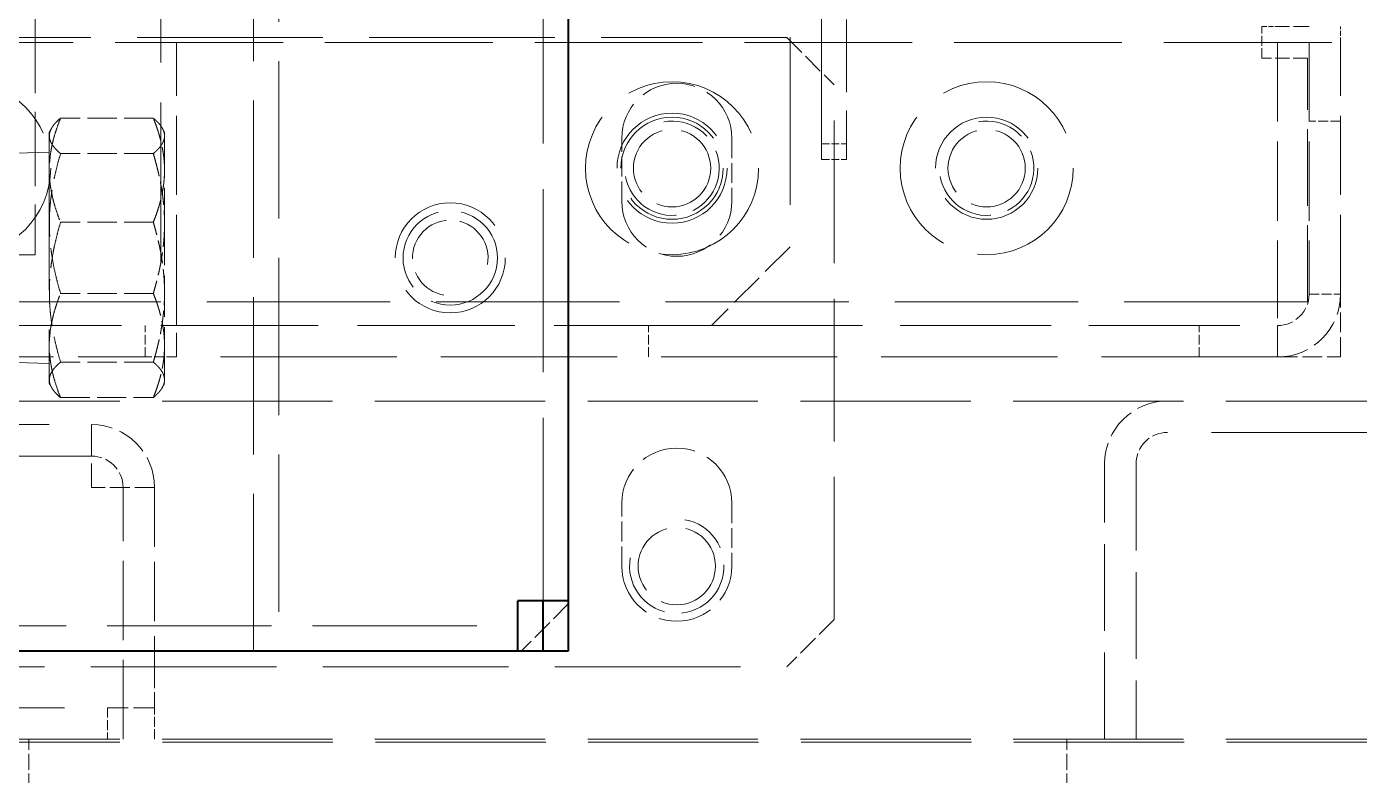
# Model space of a CAD drawing. Header units: millimetres. Extents: x 0 to 5945, y 0 to 4205.
# Drawn here: x 1825.7 to 1910.5, y 2318.9 to 2366.5 of the extents above; entities that cross this region are included whole.
import ezdxf

# ---------------------------------------------------------------- set-up
doc = ezdxf.new("R2010")
doc.units = ezdxf.units.MM
doc.header["$LTSCALE"] = 5
doc.linetypes.add('DASHED', pattern=[0.2067, 0.1654, -0.0413])
doc.layers.add('가려진 것(ISO)', color=2, linetype='DASHED', lineweight=18)
doc.layers.add('가시적인 것(ISO)', color=3, linetype='Continuous', lineweight=40)

msp = doc.modelspace()

# ---------------------------------------------------------------- linework, layer by layer
at = {"layer": '가려진 것(ISO)', "ltscale": 12.950622}
msp.add_line((1876.276, 2358.007), (1876.276, 2772.925), dxfattribs=at)
at = {"layer": '가려진 것(ISO)', "ltscale": 12.276246}
msp.add_line((1834.276, 2450.457), (1834.276, 2348.957), dxfattribs=at)
at = {"layer": '가려진 것(ISO)', "ltscale": 12.901145}
for p, q in [((1874.276, 2392.457), (1874.276, 2352.457)), ((1551.376, 2365.457), (2071.376, 2365.457))]:
    msp.add_line(p, q, dxfattribs=at)
at = {"layer": '가려진 것(ISO)', "ltscale": 12.094824}
for p, q in [((1840.176, 2326.757), (1840.176, 2376.757)), ((1841.776, 2376.757), (1841.776, 2326.757)), ((1869.276, 2347.457), (1819.276, 2347.457))]:
    msp.add_line(p, q, dxfattribs=at)
at = {"layer": '가려진 것(ISO)', "ltscale": 14.062248}
msp.add_line((1858.576, 2329.957), (1858.576, 2373.557), dxfattribs=at)
at = {"layer": '가려진 것(ISO)', "ltscale": 5.59736}
msp.add_line((1877.876, 2372.7), (1877.876, 2358.007), dxfattribs=at)
at = {"layer": '가려진 것(ISO)', "ltscale": 5.71399}
for p, q in [((1826.276, 2366.957), (1826.276, 2351.957)), ((1826.276, 2351.957), (1811.276, 2351.957))]:
    msp.add_line(p, q, dxfattribs=at)
at = {"layer": '가려진 것(ISO)', "ltscale": 0.380839}
for p, q in [((1904.276, 2366.457), (1905.276, 2366.457)), ((1909.276, 2365.457), (1909.276, 2366.457))]:
    msp.add_line(p, q, dxfattribs=at)
at = {"layer": '가려진 것(ISO)', "ltscale": 0.761779}
for p, q in [((1904.276, 2364.457), (1904.276, 2366.457)), ((1909.276, 2360.457), (1907.276, 2360.457)), ((1907.276, 2349.457), (1909.276, 2349.457)), ((1833.276, 2345.457), (1833.276, 2347.457)), ((1865.276, 2345.457), (1865.276, 2347.457)), ((1900.276, 2345.457), (1900.276, 2347.457)), ((1835.276, 2345.457), (1833.276, 2345.457)), ((1830.876, 2323.157), (1830.876, 2321.157)), ((1833.876, 2321.157), (1833.876, 2323.157))]:
    msp.add_line(p, q, dxfattribs=at)
at = {"layer": '가려진 것(ISO)', "ltscale": 1.196656}
for p, q in [((1907.276, 2366.457), (1905.276, 2366.457)), ((1833.876, 2323.157), (1833.876, 2325.157))]:
    msp.add_line(p, q, dxfattribs=at)
at = {"layer": '가려진 것(ISO)', "ltscale": 14.271892}
for p, q in [((1874.076, 2365.757), (1815.076, 2365.757)), ((1815.076, 2325.757), (1874.076, 2325.757))]:
    msp.add_line(p, q, dxfattribs=at)
at = {"layer": '가려진 것(ISO)', "ltscale": 1.616089}
for p, q in [((1874.076, 2365.757), (1877.076, 2362.757)), ((1860.176, 2329.757), (1857.176, 2326.757)), ((1877.076, 2328.757), (1874.076, 2325.757)), ((1833.876, 2323.157), (1830.876, 2323.157))]:
    msp.add_line(p, q, dxfattribs=at)
at = {"layer": '가려진 것(ISO)', "ltscale": 6.094929}
for p, q in [((1835.276, 2349.457), (1835.276, 2365.457)), ((1905.276, 2365.457), (1905.276, 2349.457)), ((1907.276, 2365.457), (1907.276, 2349.457)), ((1909.276, 2349.457), (1909.276, 2365.457)), ((1831.876, 2321.157), (1831.876, 2337.157))]:
    msp.add_line(p, q, dxfattribs=at)
at = {"layer": '가려진 것(ISO)', "ltscale": 1.104624}
msp.add_line((1907.176, 2364.457), (1904.276, 2364.457), dxfattribs=at)
at = {"layer": '가려진 것(ISO)', "ltscale": 5.904459}
msp.add_line((1907.176, 2348.957), (1907.176, 2364.457), dxfattribs=at)
at = {"layer": '가려진 것(ISO)', "ltscale": 10.965973}
msp.add_line((1877.076, 2328.757), (1877.076, 2362.757), dxfattribs=at)
at = {"layer": '가려진 것(ISO)', "ltscale": 2.245119}
for p, q in [((1833.796, 2360.644), (1827.902, 2360.644)), ((1833.796, 2358.384), (1827.902, 2358.384)), ((1833.796, 2354.017), (1827.902, 2354.017)), ((1833.796, 2349.497), (1827.902, 2349.497)), ((1833.796, 2345.13), (1827.902, 2345.13)), ((1827.902, 2342.87), (1833.796, 2342.87))]:
    msp.add_line(p, q, dxfattribs=at)
at = {"layer": '가려진 것(ISO)', "ltscale": 0.118611}
for p, q in [((1827.176, 2359.738), (1827.332, 2360.008)), ((1827.176, 2343.776), (1827.332, 2343.506))]:
    msp.add_line(p, q, dxfattribs=at)
at = {"layer": '가려진 것(ISO)', "ltscale": 12.129993}
msp.add_line((1827.176, 2359.738), (1827.176, 2343.776), dxfattribs=at)
at = {"layer": '가려진 것(ISO)', "ltscale": 0.110204}
for p, q in [((1834.51, 2359.757), (1834.366, 2360.008)), ((1834.51, 2343.757), (1834.366, 2343.506))]:
    msp.add_line(p, q, dxfattribs=at)
at = {"layer": '가려진 것(ISO)', "ltscale": 0.753173}
msp.add_line((1834.51, 2359.757), (1834.51, 2359.514), dxfattribs=at)
at = {"layer": '가려진 것(ISO)', "ltscale": 3.19125}
for p, q in [((1834.51, 2359.514), (1834.51, 2353.94)), ((1834.51, 2353.94), (1834.51, 2346.183))]:
    msp.add_line(p, q, dxfattribs=at)
at = {"layer": '가려진 것(ISO)', "ltscale": 1.523657}
for p, q in [((1863.576, 2355.357), (1863.576, 2359.357)), ((1870.576, 2359.357), (1870.576, 2355.357)), ((1909.276, 2345.457), (1909.276, 2349.457)), ((1905.276, 2345.457), (1909.276, 2345.457)), ((1833.876, 2337.157), (1829.876, 2337.157)), ((1863.576, 2332.157), (1863.576, 2336.157)), ((1870.576, 2336.157), (1870.576, 2332.157))]:
    msp.add_line(p, q, dxfattribs=at)
at = {"layer": '가려진 것(ISO)', "ltscale": 0.609403}
for p, q in [((1876.276, 2359.007), (1877.876, 2359.007)), ((1876.276, 2358.007), (1877.876, 2358.007))]:
    msp.add_line(p, q, dxfattribs=at)
at = {"layer": '가려진 것(ISO)', "ltscale": 3.728222}
for p, q in [((1817.394, 2358.176), (1827.176, 2358.481)), ((1817.394, 2345.338), (1827.176, 2345.033))]:
    msp.add_line(p, q, dxfattribs=at)
at = {"layer": '가려진 것(ISO)', "ltscale": 2.693548}
msp.add_line((1874.276, 2352.457), (1869.276, 2347.457), dxfattribs=at)
at = {"layer": '가려진 것(ISO)', "ltscale": 2.393412}
for p, q in [((1835.276, 2349.457), (1835.276, 2345.457)), ((1905.276, 2345.457), (1905.276, 2349.457)), ((1829.876, 2341.157), (1829.876, 2337.157))]:
    msp.add_line(p, q, dxfattribs=at)
at = {"layer": '가려진 것(ISO)', "ltscale": 10.885341}
msp.add_line((1834.276, 2348.957), (1811.776, 2348.957), dxfattribs=at)
at = {"layer": '가려진 것(ISO)', "ltscale": 14.107402}
msp.add_line((1907.176, 2348.957), (1834.276, 2348.957), dxfattribs=at)
at = {"layer": '가려진 것(ISO)', "ltscale": 11.611031}
msp.add_line((1869.276, 2347.457), (1905.276, 2347.457), dxfattribs=at)
at = {"layer": '가려진 것(ISO)', "ltscale": 2.437977}
msp.add_line((1834.51, 2346.183), (1834.51, 2343.757), dxfattribs=at)
at = {"layer": '가려진 것(ISO)', "ltscale": 7.618686}
msp.add_line((1813.276, 2345.457), (1833.276, 2345.457), dxfattribs=at)
at = {"layer": '가려진 것(ISO)', "ltscale": 13.546203}
for p, q in [((1905.276, 2345.457), (1835.276, 2345.457)), ((1940.276, 2340.657), (1898.276, 2340.657))]:
    msp.add_line(p, q, dxfattribs=at)
at = {"layer": '가려진 것(ISO)', "ltscale": 13.086061}
for p, q in [((2115.676, 2342.657), (1507.076, 2342.657)), ((2115.676, 2321.157), (1507.076, 2321.157))]:
    msp.add_line(p, q, dxfattribs=at)
at = {"layer": '가려진 것(ISO)', "ltscale": 13.062409}
for p, q in [((1667.876, 2341.157), (1829.876, 2341.157)), ((1829.876, 2339.157), (1667.876, 2339.157))]:
    msp.add_line(p, q, dxfattribs=at)
at = {"layer": '가려진 것(ISO)', "ltscale": 6.666338}
for p, q in [((1894.276, 2321.157), (1894.276, 2338.657)), ((1896.276, 2338.657), (1896.276, 2321.157))]:
    msp.add_line(p, q, dxfattribs=at)
at = {"layer": '가려진 것(ISO)', "ltscale": 4.571172}
msp.add_line((1833.876, 2337.157), (1833.876, 2325.157), dxfattribs=at)
at = {"layer": '가려진 것(ISO)', "ltscale": 12.631393}
msp.add_line((1713.376, 2328.357), (1856.976, 2328.357), dxfattribs=at)
at = {"layer": '가려진 것(ISO)', "ltscale": 13.223674}
msp.add_line((1666.876, 2323.157), (1830.876, 2323.157), dxfattribs=at)
at = {"layer": '가려진 것(ISO)', "ltscale": 13.094662}
msp.add_line((2115.876, 2320.957), (1506.876, 2320.957), dxfattribs=at)
at = {"layer": '가려진 것(ISO)', "ltscale": 1.218906}
for p, q in [((1825.876, 2317.957), (1825.876, 2321.157)), ((1891.876, 2317.957), (1891.876, 2321.157))]:
    msp.add_line(p, q, dxfattribs=at)
at = {"layer": '가려진 것(ISO)', "ltscale": 11.145789}
for centre in [(1821.776, 2357.457), (1866.776, 2357.457), (1886.776, 2357.457)]:
    msp.add_circle(centre, 5.5, dxfattribs=at)
at = {"layer": '가려진 것(ISO)', "ltscale": 10.639162}
for centre in [(1866.776, 2357.457), (1852.676, 2351.757)]:
    msp.add_circle(centre, 3.5, dxfattribs=at)
at = {"layer": '가려진 것(ISO)', "ltscale": 9.879222}
for centre in [(1866.776, 2357.457), (1886.776, 2357.457)]:
    msp.add_circle(centre, 3.25, dxfattribs=at)
at = {"layer": '가려진 것(ISO)', "ltscale": 5.88435}
for centre in [(1866.776, 2357.457), (1886.776, 2357.457), (1867.076, 2332.157)]:
    msp.add_circle(centre, 2.458, dxfattribs=at)
at = {"layer": '가려진 것(ISO)', "ltscale": 7.180437}
msp.add_circle((1852.676, 2351.757), 3, dxfattribs=at)
at = {"layer": '가려진 것(ISO)', "ltscale": 4.188547}
for centre, start, end in [((1867.076, 2359.357), 0, 180), ((1867.076, 2355.357), 180, 0), ((1867.076, 2336.157), 0, 180), ((1867.076, 2332.157), 180, 0)]:
    msp.add_arc(centre, 3.5, start, end, dxfattribs=at)
at = {"layer": '가려진 것(ISO)', "ltscale": 5.385303}
for centre, start, end in [((1866.776, 2357.457), 190, 100), ((1886.776, 2357.457), 190, 100), ((1867.076, 2332.157), 170, 80)]:
    msp.add_arc(centre, 3, start, end, dxfattribs=at)
at = {"layer": '가려진 것(ISO)', "ltscale": 4.310017}
msp.add_arc((1852.676, 2351.757), 2.401, 350, 260, dxfattribs=at)
msp.add_arc((1852.676, 2351.757), 2.401, 350, 260, dxfattribs=at)
at = {"layer": '가려진 것(ISO)', "ltscale": 2.393412}
for centre, start, end in [((1905.276, 2349.457), 270, 0), ((1898.276, 2338.657), 90, 180), ((1829.876, 2337.157), 0, 90)]:
    msp.add_arc(centre, 4, start, end, dxfattribs=at)
at = {"layer": '가려진 것(ISO)', "ltscale": 1.196656}
for centre, start, end in [((1905.276, 2349.457), 270, 0), ((1898.276, 2338.657), 90, 180), ((1829.876, 2337.157), 0, 90)]:
    msp.add_arc(centre, 2, start, end, dxfattribs=at)
at = {"layer": '가려진 것(ISO)', "ltscale": 3.572908}
for points in [[(1827.902, 2358.384), (1826.569, 2359.514), (1827.902, 2360.644)], [(1827.902, 2360.644), (1826.569, 2357.331), (1827.902, 2354.017)], [(1827.902, 2349.497), (1826.569, 2353.94), (1827.902, 2358.384)], [(1827.902, 2354.017), (1826.569, 2349.574), (1827.902, 2345.13)], [(1827.902, 2342.87), (1826.569, 2346.183), (1827.902, 2349.497)], [(1827.902, 2345.13), (1826.569, 2344), (1827.902, 2342.87)]]:
    msp.add_rational_spline(points, [1, 1.15470053838, 1], degree=2, dxfattribs=at)
at = {"layer": '가려진 것(ISO)', "ltscale": 1.786353}
for points in [[(1833.796, 2360.644), (1834.51, 2360.038), (1834.51, 2359.514)], [(1834.51, 2357.331), (1834.51, 2358.868), (1833.796, 2360.644)], [(1834.51, 2359.514), (1834.51, 2358.989), (1833.796, 2358.384)], [(1833.796, 2358.384), (1834.51, 2356.003), (1834.51, 2353.94)], [(1833.796, 2354.017), (1834.51, 2355.793), (1834.51, 2357.331)], [(1834.51, 2349.574), (1834.51, 2351.636), (1833.796, 2354.017)], [(1834.51, 2353.94), (1834.51, 2351.878), (1833.796, 2349.497)], [(1833.796, 2345.13), (1834.51, 2347.511), (1834.51, 2349.574)], [(1833.796, 2349.497), (1834.51, 2347.721), (1834.51, 2346.183)], [(1834.51, 2346.183), (1834.51, 2344.646), (1833.796, 2342.87)], [(1834.51, 2344), (1834.51, 2344.525), (1833.796, 2345.13)], [(1833.796, 2342.87), (1834.51, 2343.476), (1834.51, 2344)]]:
    msp.add_rational_spline(points, [1, 1.0379548493, 1], degree=2, dxfattribs=at)
at = {"layer": '가시적인 것(ISO)'}
for p, q in [((1860.176, 2373.557), (1860.176, 2329.957)), ((1856.976, 2326.757), (1856.976, 2329.957)), ((1860.176, 2329.957), (1856.976, 2329.957)), ((1858.576, 2326.757), (1858.576, 2329.957)), ((1860.176, 2329.957), (1860.176, 2326.757)), ((1856.976, 2326.757), (1713.376, 2326.757)), ((1858.576, 2326.757), (1856.976, 2326.757)), ((1860.176, 2326.757), (1858.576, 2326.757))]:
    msp.add_line(p, q, dxfattribs=at)

doc.saveas('drawing.dxf')
